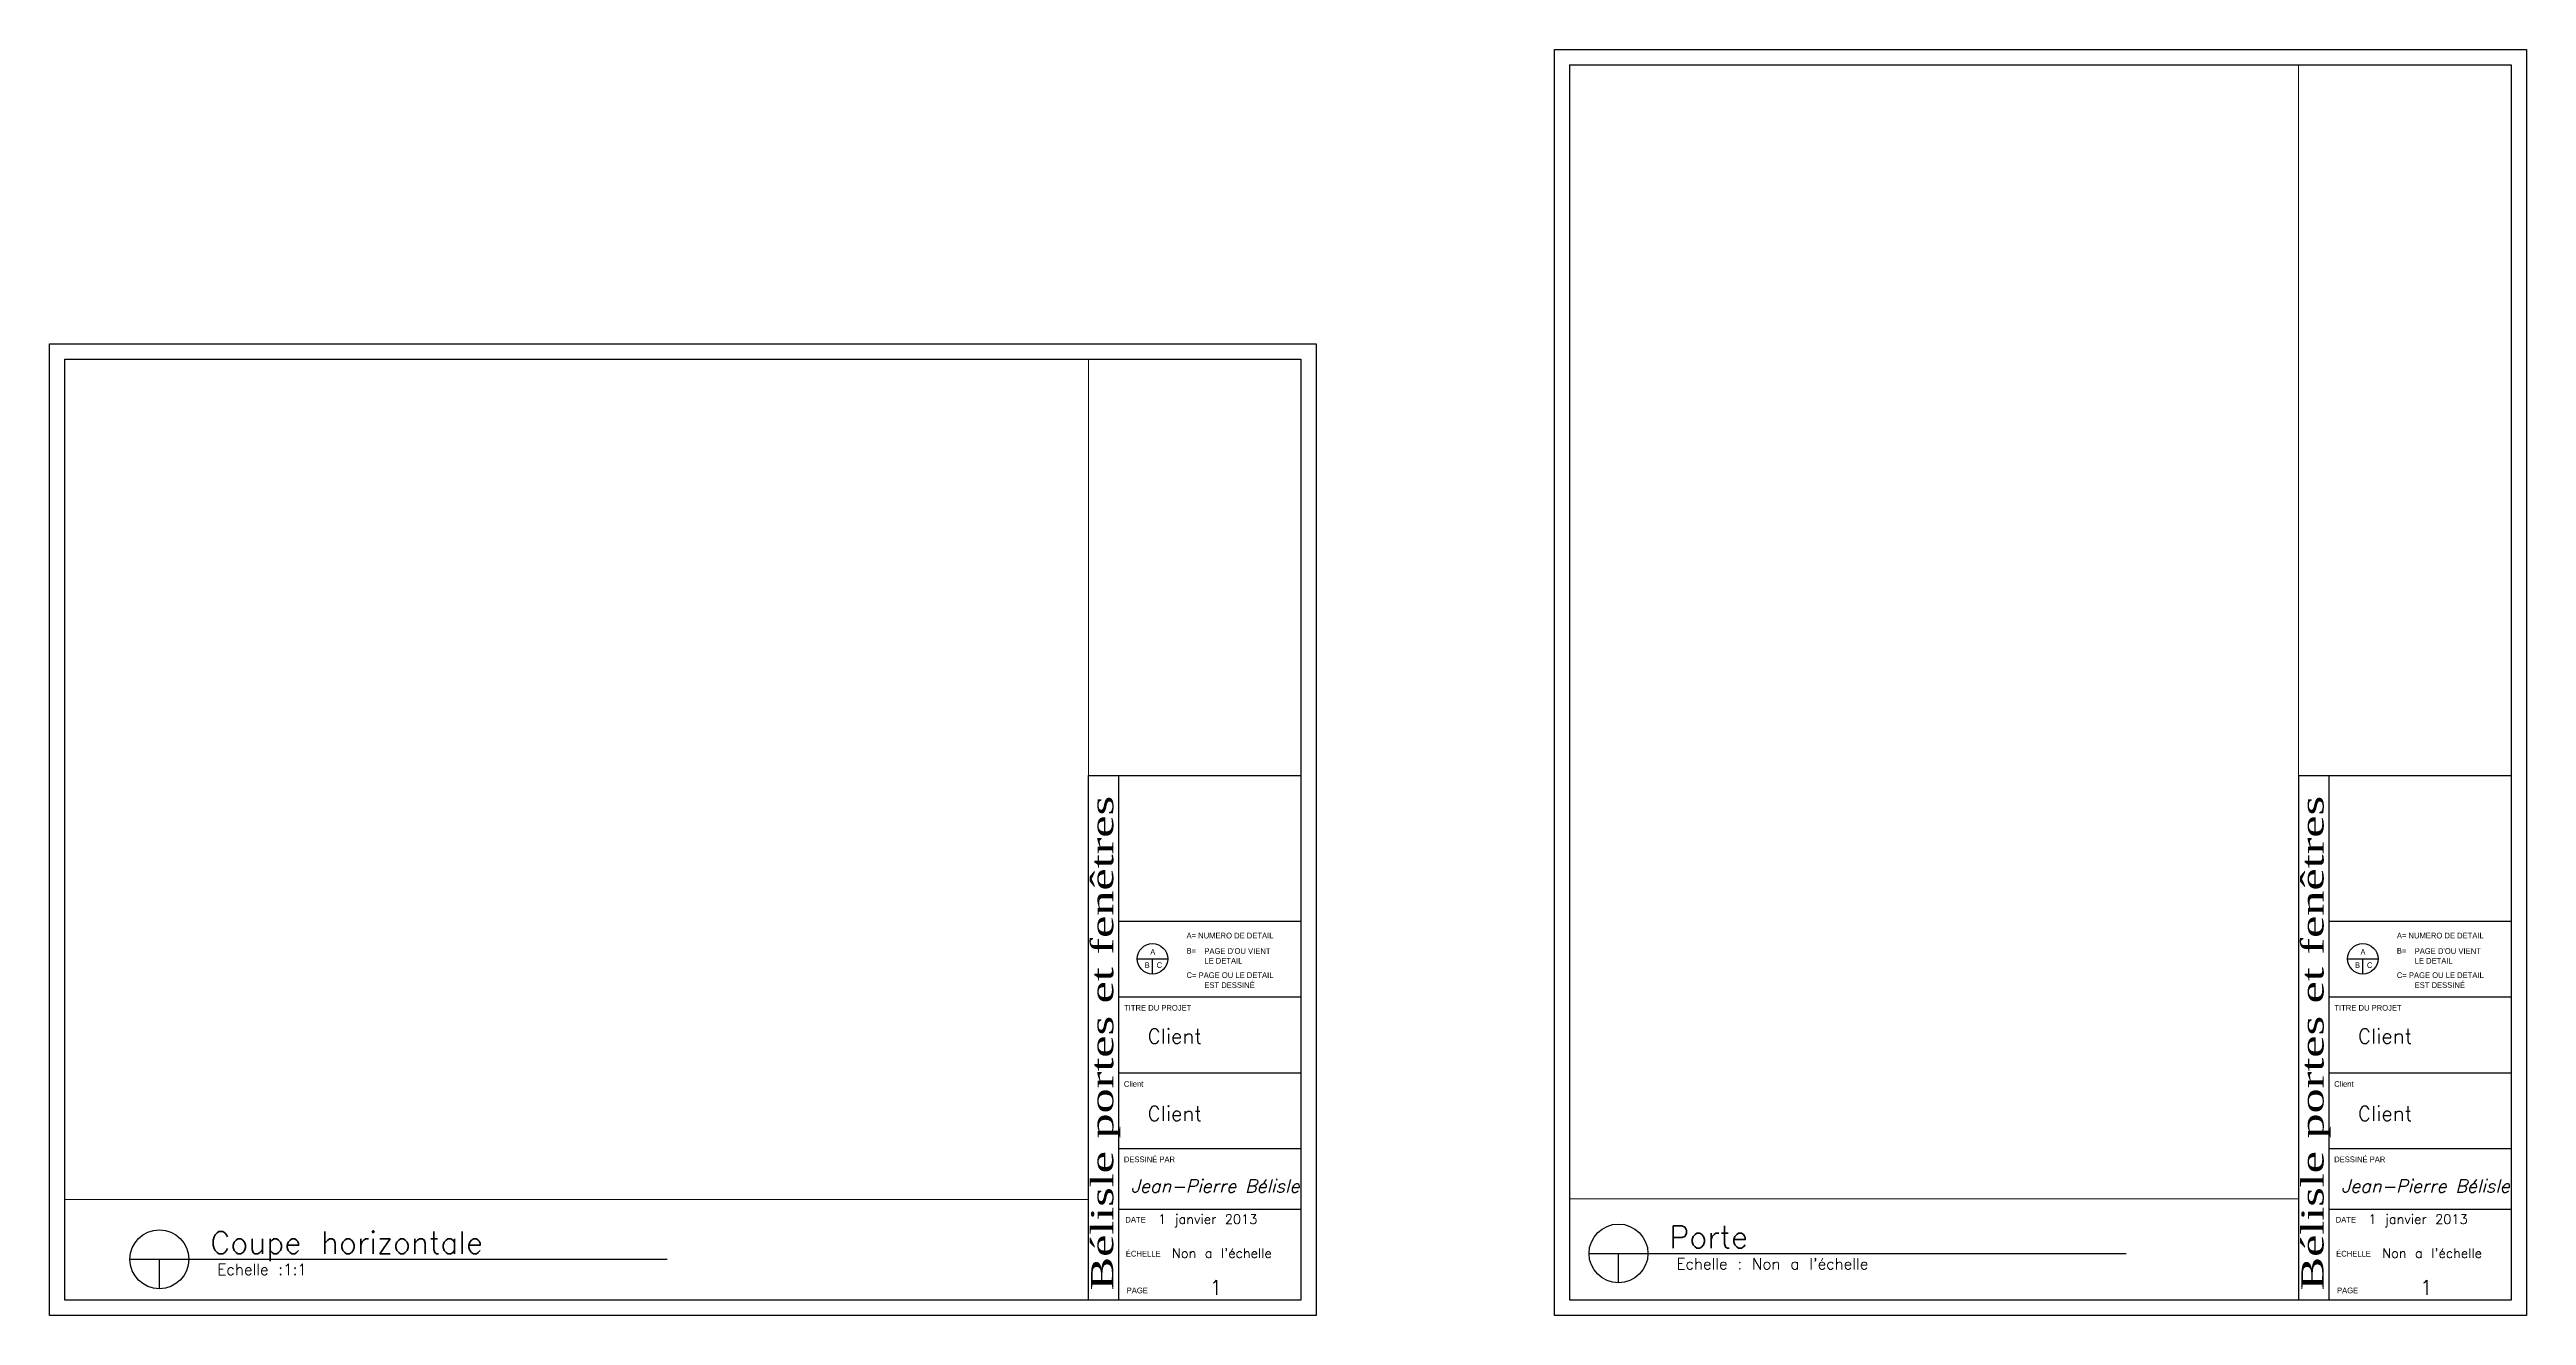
# Paper-space layout 'Layout1' of a CAD drawing. Header units: inches. Extents: x 19.3 to 40.3, y 1.6 to 12.4.
# The model-space entities are those that its viewports show. They can reach past a viewport. Long polylines and large blocks are cut down to what shows.
import ezdxf
from ezdxf.enums import TextEntityAlignment as Align

# ---------------------------------------------------------------- set-up
doc = ezdxf.new("R2010")
doc.units = ezdxf.units.IN
doc.header["$MEASUREMENT"] = 0
doc.layers.get('0').update_dxf_attribs({"linetype": 'CONTINUOUS'})
doc.layers.add('COTE1-1 99', color=7, linetype='CONTINUOUS')
doc.layers.add('MVIEW 99', color=7, linetype='CONTINUOUS', plot=False)
doc.styles.add('BBB-TEXT', font='romans.shx', dxfattribs={"width": 0.8})
doc.styles.get("Standard").update_dxf_attribs({"font": 'txt.shx', "width": 0.8})
doc.styles.add('STYLE1', font='scripts.shx')
doc.styles.add('STYLE3', font='Hand.shx')
doc.styles.add('STYLE8', font='Polygec.shx')
doc.styles.add('Times', font='times.ttf', dxfattribs={"width": 0.8})

msp = doc.modelspace()

# ---------------------------------------------------------------- texts
at = {"style": 'BBB-TEXT', "width": 0.8}
msp.add_attdef('', (1984.653809, 379.472379), 'XXXXXXX', height=0.2496, dxfattribs=at)

psp = doc.layouts.get("Layout1")

# ---------------------------------------------------------------- linework, layer by layer
at = {"layer": 'COTE1-1 99', "color": 5, "linetype": 'Continuous'}
for p, q in [((28.088, 6.191), (29.891, 6.191)), ((28.088, 1.735), (28.088, 6.191)), ((28.346, 1.735), (28.346, 6.191)), ((38.36, 6.191), (40.163, 6.191)), ((38.36, 1.735), (38.36, 6.191)), ((38.618, 1.735), (38.618, 6.191)), ((29.891, 5.856), (29.891, 1.735)), ((40.163, 5.856), (40.163, 1.735)), ((28.346, 4.955), (29.891, 4.955)), ((38.618, 4.955), (40.163, 4.955)), ((28.346, 4.311), (29.891, 4.311)), ((38.618, 4.311), (40.163, 4.311)), ((28.346, 3.667), (29.891, 3.667)), ((38.618, 3.667), (40.163, 3.667)), ((28.346, 3.023), (29.891, 3.023)), ((38.618, 3.023), (40.163, 3.023)), ((28.346, 2.508), (29.891, 2.508)), ((38.618, 2.508), (40.163, 2.508)), ((29.891, 1.735), (28.088, 1.735)), ((40.163, 1.735), (38.36, 1.735))]:
    psp.add_line(p, q, dxfattribs=at)
at = {"layer": 'COTE1-1 99', "color": 1, "linetype": 'Continuous'}
for p, q in [((28.504, 4.634), (28.761, 4.634)), ((28.632, 4.505), (28.632, 4.634)), ((38.775, 4.634), (39.033, 4.634)), ((38.904, 4.505), (38.904, 4.634))]:
    psp.add_line(p, q, dxfattribs=at)
at = {"layer": 'COTE1-1 99', "color": 5}
for p, q in [((32.337, 2.132), (36.897, 2.132)), ((19.954, 2.083), (24.513, 2.083))]:
    psp.add_line(p, q, dxfattribs=at)
at = {"layer": 'COTE1-1 99'}
for p, q in [((32.587, 1.882), (32.587, 2.132)), ((20.204, 1.833), (20.204, 2.083))]:
    psp.add_line(p, q, dxfattribs=at)
at = {"layer": 'COTE1-1 99', "color": 1}
for points in [[(40.293, 12.355), (40.293, 1.605), (32.043, 1.605), (32.043, 12.355)], [(19.271, 9.855), (30.021, 9.855), (30.021, 1.605), (19.271, 1.605)]]:
    psp.add_lwpolyline(points, close=True, dxfattribs=at)
at = {"layer": 'COTE1-1 99', "color": 5}
for points in [[(40.163, 12.225), (40.163, 1.735), (32.173, 1.735), (32.173, 12.225)], [(19.401, 9.725), (29.891, 9.725), (29.891, 1.735), (19.401, 1.735)]]:
    psp.add_lwpolyline(points, close=True, dxfattribs=at)
at = {"layer": 'COTE1-1 99', "color": 1, "linetype": 'Continuous'}
for centre in [(28.632, 4.634), (38.904, 4.634)]:
    psp.add_circle(centre, 0.129, dxfattribs=at)
at = {"layer": 'COTE1-1 99'}
for centre in [(20.204, 2.083), (32.587, 2.132)]:
    psp.add_circle(centre, 0.25, dxfattribs=at)

# ---------------------------------------------------------------- texts
at = {"layer": 'COTE1-1 99', "style": 'Times', "width": 1.5}
for p in [(28.299, 3.918), (38.571, 3.918)]:
    psp.add_text('Bélisle portes et fenêtres', height=0.188, rotation=90, dxfattribs=at).set_placement(p, align=Align.CENTER)
at = {"layer": 'COTE1-1 99', "color": 1, "linetype": 'Continuous'}
for s, height, style, p in [('A= NUMERO DE DETAIL', 0.04829, 'STYLE3', (28.921, 4.807)), ('A= NUMERO DE DETAIL', 0.04829, 'STYLE3', (39.193, 4.807)), ('A', 0.0483, 'STYLE8', (28.613, 4.668)), ('B=', 0.0483, 'STYLE3', (28.921, 4.678)), ("PAGE D'OU VIENT", 0.04829, 'STYLE3', (29.072, 4.676)), ('LE DETAIL', 0.0483, 'STYLE3', (29.072, 4.593)), ('A', 0.0483, 'STYLE8', (38.884, 4.668)), ('B=', 0.0483, 'STYLE3', (39.193, 4.678)), ("PAGE D'OU VIENT", 0.04829, 'STYLE3', (39.344, 4.676)), ('LE DETAIL', 0.0483, 'STYLE3', (39.344, 4.593)), ('B', 0.0483, 'STYLE8', (28.565, 4.556)), ('C', 0.0483, 'STYLE8', (28.667, 4.556)), ('C= PAGE OU LE DETAIL', 0.04829, 'STYLE3', (28.921, 4.471)), ('EST DESSINÉ', 0.04829, 'STYLE3', (29.072, 4.387)), ('B', 0.0483, 'STYLE8', (38.837, 4.556)), ('C', 0.0483, 'STYLE8', (38.939, 4.556)), ('C= PAGE OU LE DETAIL', 0.04829, 'STYLE3', (39.193, 4.471)), ('EST DESSINÉ', 0.04829, 'STYLE3', (39.344, 4.387)), ('TITRE DU PROJET', 0.04829, 'STYLE8', (28.391, 4.194)), ('TITRE DU PROJET', 0.04829, 'STYLE8', (38.663, 4.194)), ('Client', 0.0483, 'STYLE8', (28.389, 3.547)), ('Client', 0.0483, 'STYLE8', (38.661, 3.547)), ('DESSINÉ PAR', 0.04829, 'STYLE8', (28.389, 2.907)), ('DESSINÉ PAR', 0.04829, 'STYLE8', (38.661, 2.907)), ('DATE', 0.0483, 'STYLE8', (28.402, 2.394)), ('DATE', 0.0483, 'STYLE8', (38.674, 2.394)), ('ÉCHELLE', 0.0483, 'STYLE8', (28.406, 2.106)), ('ÉCHELLE', 0.0483, 'STYLE8', (38.678, 2.106)), ('PAGE ', 0.0483, 'STYLE8', (28.413, 1.794)), ('PAGE ', 0.0483, 'STYLE8', (38.685, 1.794))]:
    psp.add_text(s, height=height, dxfattribs=dict(at, style=style)).set_placement(p)
at = {"layer": 'COTE1-1 99'}
for s, height, p in [('Client', 0.125, (28.59, 3.914)), ('Client', 0.125, (38.862, 3.914)), ('Client', 0.125, (28.59, 3.257)), ('Client', 0.125, (38.862, 3.257)), ('Coupe horizontale', 0.1875, (20.637, 2.13)), ('Porte', 0.1875, (33.02, 2.178)), ('Echelle :1:1', 0.09375, (20.696, 1.949)), ('1', 0.125, (29.117, 1.781)), ("Echelle : Non a l'échelle", 0.09375, (33.079, 1.997)), ('1', 0.125, (39.389, 1.781))]:
    psp.add_text(s, height=height, dxfattribs=at).set_placement(p)
at = {"layer": 'COTE1-1 99', "color": 7, "linetype": 'Continuous', "style": 'STYLE1'}
for p in [(28.45, 2.649), (38.722, 2.649)]:
    psp.add_text('Jean-Pierre Bélisle', height=0.11, dxfattribs=at).set_placement(p)
at = {"layer": 'COTE1-1 99', "color": 7, "linetype": 'Continuous'}
for s, p in [('1 janvier 2013', (28.678, 2.383)), ('1 janvier 2013', (38.95, 2.383)), ("Non a l'échelle", (28.797, 2.094)), ("Non a l'échelle", (39.068, 2.094))]:
    psp.add_text(s, height=0.08049, dxfattribs=at).set_placement(p)

# ---------------------------------------------------------------- viewports
at = {"layer": 'MVIEW 99', "view_target_point": (44.244838, 123.452124)}
psp.add_viewport(center=(35.266, 7.411), size=(6.187, 9.6285), view_center_point=(1069.78102, 1384.003132), view_height=4882.5820665, status=3, dxfattribs=at)
psp.add_viewport(center=(23.745, 6.158), size=(8.687, 7.1345), view_center_point=(1075.70518, 1524.596088), view_height=2559.52151962, dxfattribs=at)

doc.saveas('drawing.dxf')
